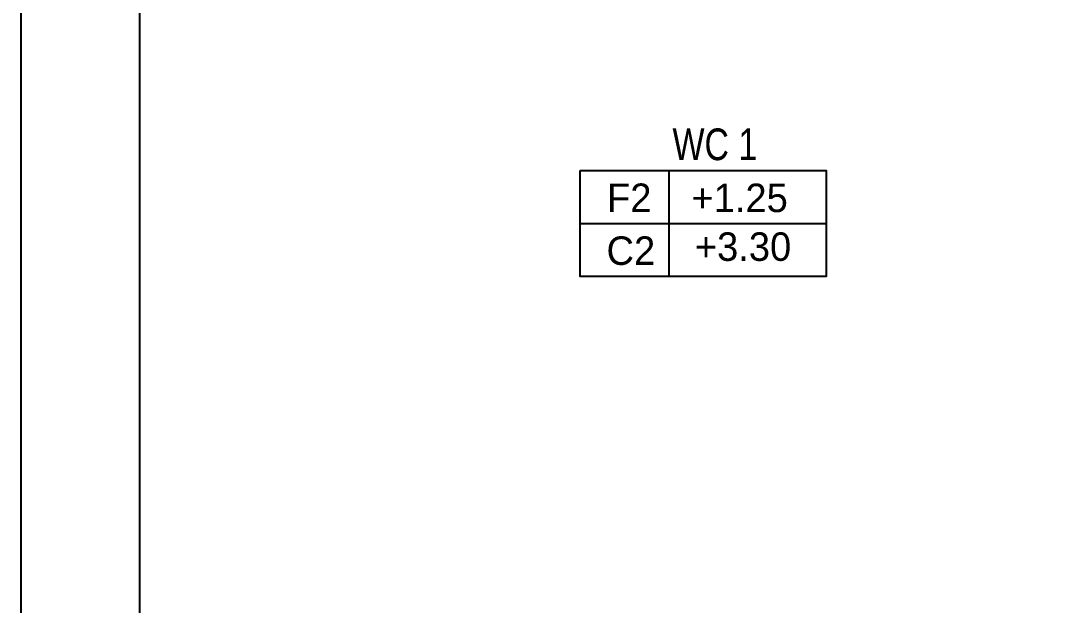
# Model space of a CAD drawing. Header units: inches. Extents: x -1366 to 1200, y -585 to 2545.
# Drawn here: x 515.41 to 521.95, y 1787.32 to 1791.01 of the extents above; entities that cross this region are included whole.
import ezdxf
from ezdxf.enums import TextEntityAlignment as Align

# ---------------------------------------------------------------- set-up
doc = ezdxf.new("R2010")
doc.units = ezdxf.units.IN
doc.header["$MEASUREMENT"] = 0
doc.layers.add('A-Spec', color=2, linetype='CONTINUOUS')
doc.layers.add('HEAD', color=7, linetype='CONTINUOUS')
doc.layers.add('Bodr A3', color=13, linetype='CONTINUOUS', plot=False)
doc.styles.add('ANGS', font='THSarabunPSK.ttf', dxfattribs={"width": 0.8})
doc.styles.add('CodiaUPC', font='THSarabunPSK.ttf')
doc.styles.add('Cordia2', font='THSarabunPSK.ttf', dxfattribs={"width": 0.8})

# ---------------------------------------------------------------- blocks, each defined once
blk = doc.blocks.new('room1')
at = {"layer": 'A-Spec', "linetype": 'Continuous'}
for p, q in [((-0.6328, 0), (-0.6328, -0.9)), ((-1.3874, -0.45), (0.7071, -0.45))]:
    blk.add_line(p, q, dxfattribs=at)
blk.add_lwpolyline([(-1.3874, 0), (0.7071, 0), (0.7071, -0.9), (-1.3874, -0.9)], close=True, dxfattribs=at)
at = {"layer": 'A-Spec', "color": 3, "style": 'CodiaUPC'}
for tag, p in [('101', (-1.22, -0.2463)), ("SHV'", (0.6213, -0.2463))]:
    blk.add_attdef(tag, text='', height=0.2, dxfattribs=at).set_placement(p, align=Align.MIDDLE_CENTER)
at = {"layer": 'A-Spec', "color": 3, "style": 'Cordia2'}
for tag, p in [('F0', (-1.4025, -0.675)), ('%%P0.00', (-0.5983, -0.675)), ('+0.00', (0.7206, -0.675)), ('C0', (1.2303, -0.6807))]:
    blk.add_attdef(tag, text='', height=0.18, dxfattribs=at).set_placement(p, align=Align.MIDDLE)

msp = doc.modelspace()

# ---------------------------------------------------------------- linework, layer by layer
at = {"layer": 'Bodr A3'}
msp.add_lwpolyline([(515.411, 1776.0418), (546.911, 1776.0418), (546.911, 1798.3168), (515.411, 1798.3168)], close=True, dxfattribs=at)
at = {"layer": 'HEAD', "color": 5}
msp.add_lwpolyline([(516.161, 1778.3462), (546.161, 1778.3462), (546.161, 1797.5668), (516.161, 1797.5668)], close=True, dxfattribs=at)

# ---------------------------------------------------------------- block references
at = {"layer": 'A-Spec', "linetype": 'Continuous'}
ref = msp.add_blockref('room1', (519.9758, 1790.0621), dxfattribs=dict(at, xscale=0.7425000000000637, yscale=0.7425000000000637, zscale=0.7425000000000637))
ref.add_attrib('F0', 'F2', dxfattribs={"color": 3, "height": 0.18, "style": 'Cordia2'}).set_placement((519.2556, 1789.8919), align=Align.MIDDLE)
ref.add_attrib('%%P0.00', '+1.25', dxfattribs={"color": 3, "height": 0.18, "style": 'Cordia2'}).set_placement((519.953, 1789.8902), align=Align.MIDDLE)
ref.add_attrib("SHV'", 'WC 1', dxfattribs={"color": 3, "height": 0.2, "style": 'ANGS', "width": 0.8}).set_placement((519.7966, 1790.2283), align=Align.MIDDLE_CENTER)
ref.add_attrib('+0.00', '+3.30', dxfattribs={"color": 3, "height": 0.18, "style": 'Cordia2'}).set_placement((519.9745, 1789.5821), align=Align.MIDDLE)
ref.add_attrib('C0', 'C2', dxfattribs={"color": 3, "height": 0.18, "style": 'Cordia2'}).set_placement((519.2659, 1789.5567), align=Align.MIDDLE)

doc.saveas('drawing.dxf')
